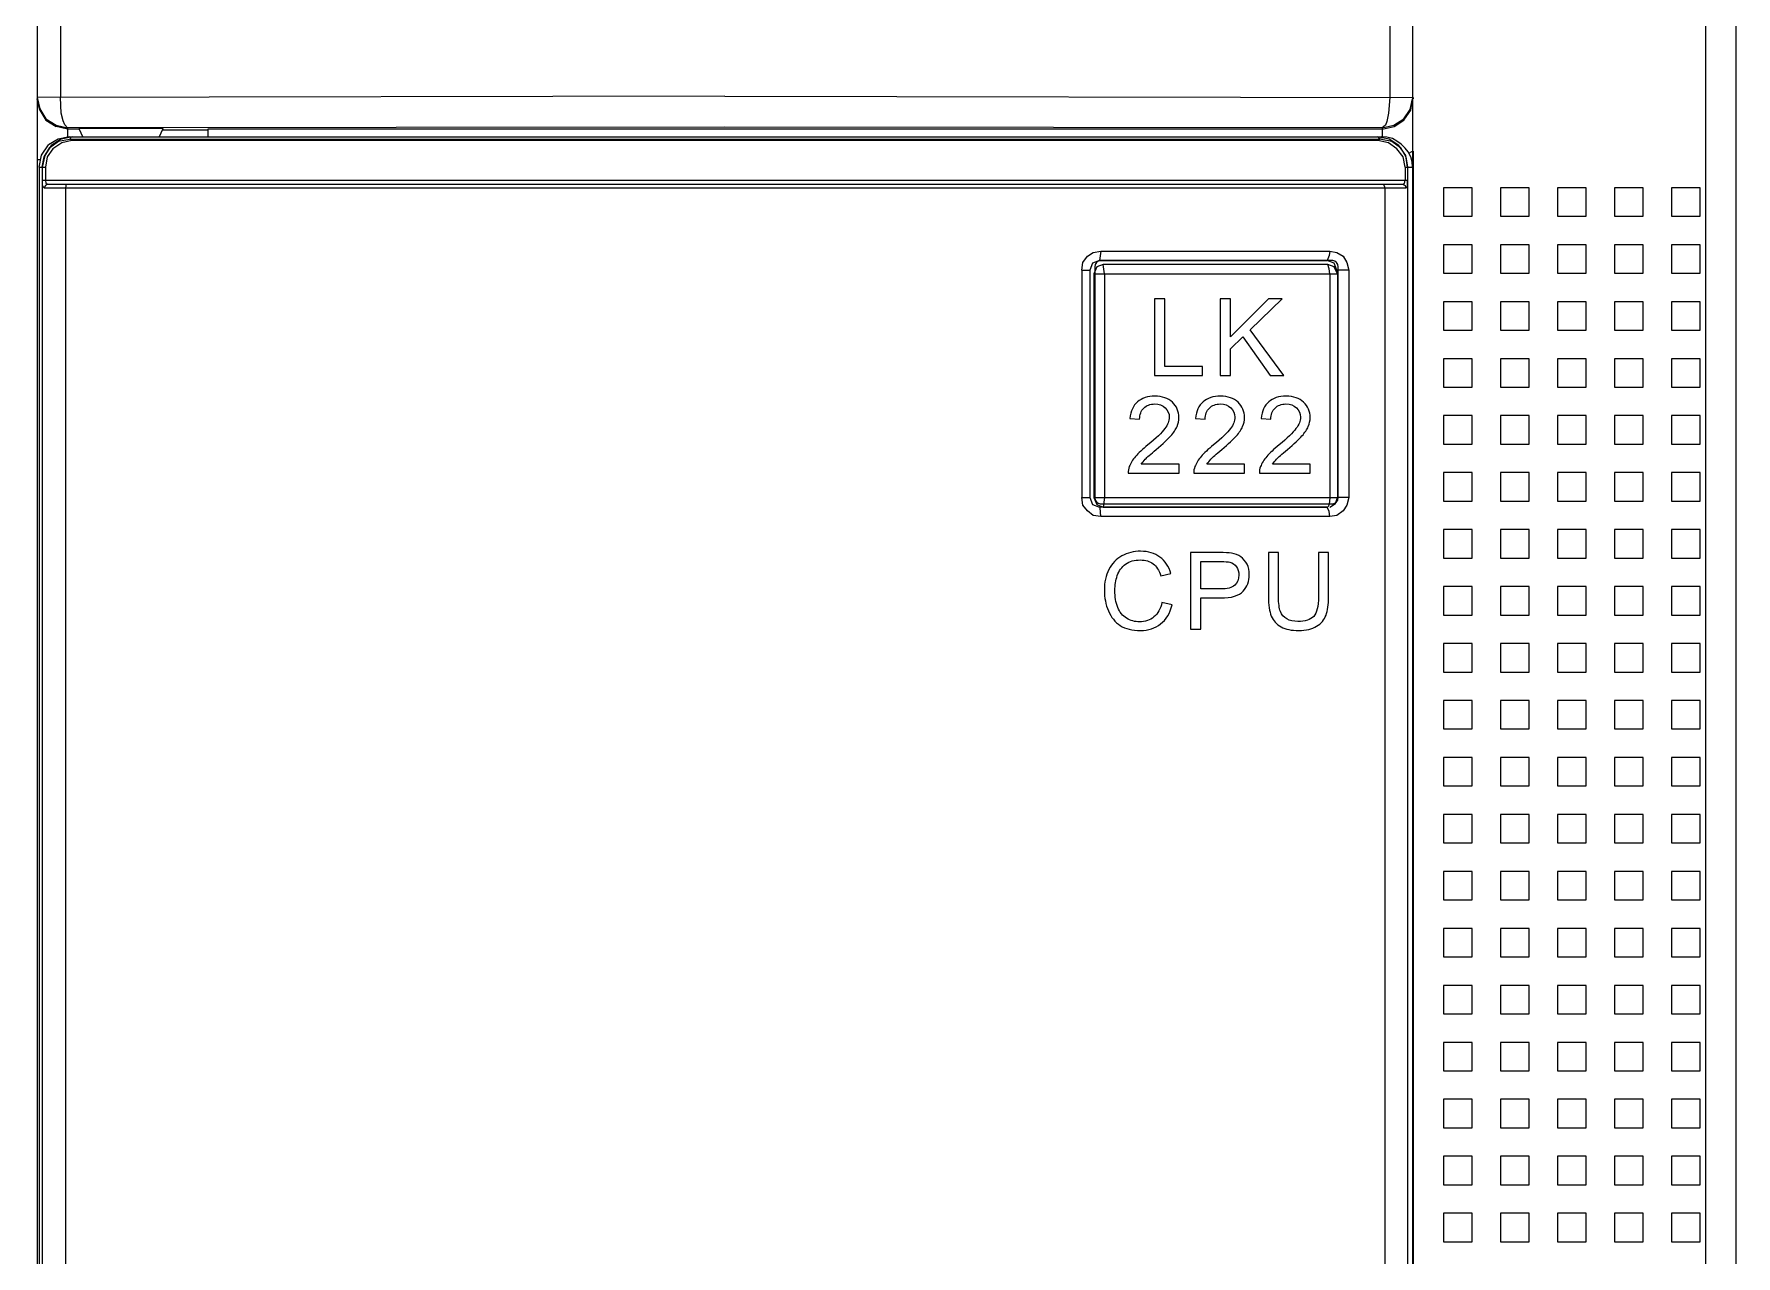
# Model space of a CAD drawing. Header units: millimetres. Extents: x 33157 to 59611, y -29750 to 1750.
# Drawn here: x 54187.42 to 54232.21, y 1569.75 to 1601.92 of the extents above; entities that cross this region are included whole.
import ezdxf

# ---------------------------------------------------------------- set-up
doc = ezdxf.new("R2010")
doc.units = ezdxf.units.MM
doc.layers.get('0').update_dxf_attribs({"lineweight": 18})

msp = doc.modelspace()

# ---------------------------------------------------------------- linework, layer by layer
at = {"lineweight": 9}
for p, q in [((54187.502, 1664.612), (54187.502, 1500.215)), ((54188.118, 1664.612), (54188.118, 1600.248)), ((54223.1, 1664.612), (54223.1, 1600.248)), ((54223.699, 1664.612), (54223.699, 1537.449)), ((54231.408, 1660.401), (54231.408, 1539.196)), ((54232.207, 1659.602), (54232.207, 1539.679)), ((54223.699, 1600.248), (54223.699, 1600.215)), ((54223.716, 1600.248), (54223.716, 1600.215)), ((54188.301, 1599.449), (54188.301, 1599.199)), ((54191.998, 1599.416), (54191.998, 1599.216)), ((54222.9, 1599.449), (54222.9, 1599.216)), ((54188.418, 1599.149), (54188.418, 1599.116)), ((54222.783, 1599.149), (54222.783, 1599.116)), ((54223.716, 1598.833), (54223.716, 1539.679)), ((54187.552, 1598.417), (54187.552, 1543.224)), ((54187.635, 1598.417), (54187.635, 1537.715)), ((54187.718, 1598.417), (54187.718, 1598.068)), ((54223.499, 1598.417), (54223.499, 1598.068)), ((54223.566, 1598.417), (54223.566, 1537.715)), ((54223.699, 1598.417), (54223.699, 1540.228)), ((54188.251, 1597.868), (54188.251, 1537.715)), ((54222.966, 1597.868), (54222.966, 1537.715)), ((54214.991, 1595.704), (54214.991, 1589.712)), ((54215.208, 1595.704), (54215.208, 1589.712)), ((54215.308, 1595.604), (54215.308, 1589.712)), ((54215.591, 1595.604), (54215.591, 1589.712)), ((54221.518, 1595.604), (54221.518, 1589.712)), ((54221.701, 1595.704), (54221.701, 1595.654)), ((54221.718, 1595.604), (54221.718, 1589.712)), ((54222.017, 1595.704), (54222.017, 1589.712))]:
    msp.add_line(p, q, dxfattribs=at)
for points in [[(54224.513, 1597.121), (54225.263, 1597.121), (54225.263, 1597.871), (54224.513, 1597.871)], [(54226.013, 1597.121), (54226.763, 1597.121), (54226.763, 1597.871), (54226.013, 1597.871)], [(54227.513, 1597.121), (54228.263, 1597.121), (54228.263, 1597.871), (54227.513, 1597.871)], [(54229.013, 1597.121), (54229.763, 1597.121), (54229.763, 1597.871), (54229.013, 1597.871)], [(54230.513, 1597.121), (54231.263, 1597.121), (54231.263, 1597.871), (54230.513, 1597.871)], [(54224.513, 1595.621), (54225.263, 1595.621), (54225.263, 1596.371), (54224.513, 1596.371)], [(54226.013, 1595.621), (54226.763, 1595.621), (54226.763, 1596.371), (54226.013, 1596.371)], [(54227.513, 1595.621), (54228.263, 1595.621), (54228.263, 1596.371), (54227.513, 1596.371)], [(54229.013, 1595.621), (54229.763, 1595.621), (54229.763, 1596.371), (54229.013, 1596.371)], [(54230.513, 1595.621), (54231.263, 1595.621), (54231.263, 1596.371), (54230.513, 1596.371)], [(54224.513, 1594.121), (54225.263, 1594.121), (54225.263, 1594.871), (54224.513, 1594.871)], [(54226.013, 1594.121), (54226.763, 1594.121), (54226.763, 1594.871), (54226.013, 1594.871)], [(54227.513, 1594.121), (54228.263, 1594.121), (54228.263, 1594.871), (54227.513, 1594.871)], [(54229.013, 1594.121), (54229.763, 1594.121), (54229.763, 1594.871), (54229.013, 1594.871)], [(54230.513, 1594.121), (54231.263, 1594.121), (54231.263, 1594.871), (54230.513, 1594.871)], [(54224.513, 1592.621), (54225.263, 1592.621), (54225.263, 1593.371), (54224.513, 1593.371)], [(54226.013, 1592.621), (54226.763, 1592.621), (54226.763, 1593.371), (54226.013, 1593.371)], [(54227.513, 1592.621), (54228.263, 1592.621), (54228.263, 1593.371), (54227.513, 1593.371)], [(54229.013, 1592.621), (54229.763, 1592.621), (54229.763, 1593.371), (54229.013, 1593.371)], [(54230.513, 1592.621), (54231.263, 1592.621), (54231.263, 1593.371), (54230.513, 1593.371)], [(54224.513, 1591.121), (54225.263, 1591.121), (54225.263, 1591.871), (54224.513, 1591.871)], [(54226.013, 1591.121), (54226.763, 1591.121), (54226.763, 1591.871), (54226.013, 1591.871)], [(54227.513, 1591.121), (54228.263, 1591.121), (54228.263, 1591.871), (54227.513, 1591.871)], [(54229.013, 1591.121), (54229.763, 1591.121), (54229.763, 1591.871), (54229.013, 1591.871)], [(54230.513, 1591.121), (54231.263, 1591.121), (54231.263, 1591.871), (54230.513, 1591.871)], [(54224.513, 1589.621), (54225.263, 1589.621), (54225.263, 1590.371), (54224.513, 1590.371)], [(54226.013, 1589.621), (54226.763, 1589.621), (54226.763, 1590.371), (54226.013, 1590.371)], [(54227.513, 1589.621), (54228.263, 1589.621), (54228.263, 1590.371), (54227.513, 1590.371)], [(54229.013, 1589.621), (54229.763, 1589.621), (54229.763, 1590.371), (54229.013, 1590.371)], [(54230.513, 1589.621), (54231.263, 1589.621), (54231.263, 1590.371), (54230.513, 1590.371)], [(54224.513, 1588.121), (54225.263, 1588.121), (54225.263, 1588.871), (54224.513, 1588.871)], [(54226.013, 1588.121), (54226.763, 1588.121), (54226.763, 1588.871), (54226.013, 1588.871)], [(54227.513, 1588.121), (54228.263, 1588.121), (54228.263, 1588.871), (54227.513, 1588.871)], [(54229.013, 1588.121), (54229.763, 1588.121), (54229.763, 1588.871), (54229.013, 1588.871)], [(54230.513, 1588.121), (54231.263, 1588.121), (54231.263, 1588.871), (54230.513, 1588.871)], [(54224.513, 1586.621), (54225.263, 1586.621), (54225.263, 1587.371), (54224.513, 1587.371)], [(54226.013, 1586.621), (54226.763, 1586.621), (54226.763, 1587.371), (54226.013, 1587.371)], [(54227.513, 1586.621), (54228.263, 1586.621), (54228.263, 1587.371), (54227.513, 1587.371)], [(54229.013, 1586.621), (54229.763, 1586.621), (54229.763, 1587.371), (54229.013, 1587.371)], [(54230.513, 1586.621), (54231.263, 1586.621), (54231.263, 1587.371), (54230.513, 1587.371)], [(54224.513, 1585.121), (54225.263, 1585.121), (54225.263, 1585.871), (54224.513, 1585.871)], [(54226.013, 1585.121), (54226.763, 1585.121), (54226.763, 1585.871), (54226.013, 1585.871)], [(54227.513, 1585.121), (54228.263, 1585.121), (54228.263, 1585.871), (54227.513, 1585.871)], [(54229.013, 1585.121), (54229.763, 1585.121), (54229.763, 1585.871), (54229.013, 1585.871)], [(54230.513, 1585.121), (54231.263, 1585.121), (54231.263, 1585.871), (54230.513, 1585.871)], [(54224.513, 1583.621), (54225.263, 1583.621), (54225.263, 1584.371), (54224.513, 1584.371)], [(54226.013, 1583.621), (54226.763, 1583.621), (54226.763, 1584.371), (54226.013, 1584.371)], [(54227.513, 1583.621), (54228.263, 1583.621), (54228.263, 1584.371), (54227.513, 1584.371)], [(54229.013, 1583.621), (54229.763, 1583.621), (54229.763, 1584.371), (54229.013, 1584.371)], [(54230.513, 1583.621), (54231.263, 1583.621), (54231.263, 1584.371), (54230.513, 1584.371)], [(54224.513, 1582.121), (54225.263, 1582.121), (54225.263, 1582.871), (54224.513, 1582.871)], [(54226.013, 1582.121), (54226.763, 1582.121), (54226.763, 1582.871), (54226.013, 1582.871)], [(54227.513, 1582.121), (54228.263, 1582.121), (54228.263, 1582.871), (54227.513, 1582.871)], [(54229.013, 1582.121), (54229.763, 1582.121), (54229.763, 1582.871), (54229.013, 1582.871)], [(54230.513, 1582.121), (54231.263, 1582.121), (54231.263, 1582.871), (54230.513, 1582.871)], [(54224.513, 1580.621), (54225.263, 1580.621), (54225.263, 1581.371), (54224.513, 1581.371)], [(54226.013, 1580.621), (54226.763, 1580.621), (54226.763, 1581.371), (54226.013, 1581.371)], [(54227.513, 1580.621), (54228.263, 1580.621), (54228.263, 1581.371), (54227.513, 1581.371)], [(54229.013, 1580.621), (54229.763, 1580.621), (54229.763, 1581.371), (54229.013, 1581.371)], [(54230.513, 1580.621), (54231.263, 1580.621), (54231.263, 1581.371), (54230.513, 1581.371)], [(54224.513, 1579.121), (54225.263, 1579.121), (54225.263, 1579.871), (54224.513, 1579.871)], [(54226.013, 1579.121), (54226.763, 1579.121), (54226.763, 1579.871), (54226.013, 1579.871)], [(54227.513, 1579.121), (54228.263, 1579.121), (54228.263, 1579.871), (54227.513, 1579.871)], [(54229.013, 1579.121), (54229.763, 1579.121), (54229.763, 1579.871), (54229.013, 1579.871)], [(54230.513, 1579.121), (54231.263, 1579.121), (54231.263, 1579.871), (54230.513, 1579.871)], [(54224.513, 1577.621), (54225.263, 1577.621), (54225.263, 1578.371), (54224.513, 1578.371)], [(54226.013, 1577.621), (54226.763, 1577.621), (54226.763, 1578.371), (54226.013, 1578.371)], [(54227.513, 1577.621), (54228.263, 1577.621), (54228.263, 1578.371), (54227.513, 1578.371)], [(54229.013, 1577.621), (54229.763, 1577.621), (54229.763, 1578.371), (54229.013, 1578.371)], [(54230.513, 1577.621), (54231.263, 1577.621), (54231.263, 1578.371), (54230.513, 1578.371)], [(54224.513, 1576.121), (54225.263, 1576.121), (54225.263, 1576.871), (54224.513, 1576.871)], [(54226.013, 1576.121), (54226.763, 1576.121), (54226.763, 1576.871), (54226.013, 1576.871)], [(54227.513, 1576.121), (54228.263, 1576.121), (54228.263, 1576.871), (54227.513, 1576.871)], [(54229.013, 1576.121), (54229.763, 1576.121), (54229.763, 1576.871), (54229.013, 1576.871)], [(54230.513, 1576.121), (54231.263, 1576.121), (54231.263, 1576.871), (54230.513, 1576.871)], [(54224.513, 1574.621), (54225.263, 1574.621), (54225.263, 1575.371), (54224.513, 1575.371)], [(54226.013, 1574.621), (54226.763, 1574.621), (54226.763, 1575.371), (54226.013, 1575.371)], [(54227.513, 1574.621), (54228.263, 1574.621), (54228.263, 1575.371), (54227.513, 1575.371)], [(54229.013, 1574.621), (54229.763, 1574.621), (54229.763, 1575.371), (54229.013, 1575.371)], [(54230.513, 1574.621), (54231.263, 1574.621), (54231.263, 1575.371), (54230.513, 1575.371)], [(54224.513, 1573.121), (54225.263, 1573.121), (54225.263, 1573.871), (54224.513, 1573.871)], [(54226.013, 1573.121), (54226.763, 1573.121), (54226.763, 1573.871), (54226.013, 1573.871)], [(54227.513, 1573.121), (54228.263, 1573.121), (54228.263, 1573.871), (54227.513, 1573.871)], [(54229.013, 1573.121), (54229.763, 1573.121), (54229.763, 1573.871), (54229.013, 1573.871)], [(54230.513, 1573.121), (54231.263, 1573.121), (54231.263, 1573.871), (54230.513, 1573.871)], [(54224.513, 1571.621), (54225.263, 1571.621), (54225.263, 1572.371), (54224.513, 1572.371)], [(54226.013, 1571.621), (54226.763, 1571.621), (54226.763, 1572.371), (54226.013, 1572.371)], [(54227.513, 1571.621), (54228.263, 1571.621), (54228.263, 1572.371), (54227.513, 1572.371)], [(54229.013, 1571.621), (54229.763, 1571.621), (54229.763, 1572.371), (54229.013, 1572.371)], [(54230.513, 1571.621), (54231.263, 1571.621), (54231.263, 1572.371), (54230.513, 1572.371)], [(54224.513, 1570.121), (54225.263, 1570.121), (54225.263, 1570.871), (54224.513, 1570.871)], [(54226.013, 1570.121), (54226.763, 1570.121), (54226.763, 1570.871), (54226.013, 1570.871)], [(54227.513, 1570.121), (54228.263, 1570.121), (54228.263, 1570.871), (54227.513, 1570.871)], [(54229.013, 1570.121), (54229.763, 1570.121), (54229.763, 1570.871), (54229.013, 1570.871)], [(54230.513, 1570.121), (54231.263, 1570.121), (54231.263, 1570.871), (54230.513, 1570.871)]]:
    msp.add_lwpolyline(points, close=True)
for points in [[(54205.601, 1600.281), (54205.601, 1600.281), (54187.502, 1600.248), (54187.502, 1600.248)], [(54205.601, 1600.281), (54205.601, 1600.281), (54223.699, 1600.248), (54223.699, 1600.248)], [(54187.569, 1599.915), (54187.569, 1599.915), (54187.502, 1600.215), (54187.502, 1600.215)], [(54188.301, 1599.416), (54188.301, 1599.416), (54188.001, 1599.482), (54188.001, 1599.482)], [(54205.601, 1599.466), (54205.601, 1599.466), (54188.301, 1599.449), (54188.301, 1599.449)], [(54188.601, 1599.416), (54188.601, 1599.416), (54188.301, 1599.416), (54188.301, 1599.416)], [(54190.815, 1599.433), (54190.815, 1599.433), (54188.601, 1599.433), (54188.601, 1599.433)], [(54188.601, 1599.433), (54188.601, 1599.433), (54188.701, 1599.199), (54188.701, 1599.199)], [(54190.715, 1599.199), (54190.715, 1599.199), (54190.815, 1599.433), (54190.815, 1599.433)], [(54190.815, 1599.399), (54190.815, 1599.399), (54191.998, 1599.399), (54191.998, 1599.399)], [(54222.9, 1599.416), (54222.9, 1599.416), (54191.998, 1599.416), (54191.998, 1599.416)], [(54222.9, 1599.449), (54222.9, 1599.449), (54205.601, 1599.466), (54205.601, 1599.466)], [(54188.351, 1599.216), (54188.351, 1599.216), (54222.883, 1599.216), (54222.883, 1599.216)], [(54188.418, 1599.149), (54188.418, 1599.149), (54222.783, 1599.149), (54222.783, 1599.149)], [(54222.783, 1599.116), (54222.783, 1599.116), (54188.418, 1599.116), (54188.418, 1599.116)], [(54188.368, 1599.149), (54188.368, 1599.149), (54188.351, 1599.149), (54188.351, 1599.149)], [(54188.368, 1599.149), (54188.368, 1599.149), (54188.418, 1599.149), (54188.418, 1599.149)], [(54188.368, 1599.149), (54188.368, 1599.149), (54188.401, 1599.199), (54188.401, 1599.199)], [(54188.401, 1599.199), (54188.401, 1599.199), (54188.434, 1599.216), (54188.434, 1599.216)], [(54222.8, 1599.199), (54222.8, 1599.199), (54222.767, 1599.216), (54222.767, 1599.216)], [(54222.783, 1599.149), (54222.783, 1599.149), (54222.817, 1599.149), (54222.817, 1599.149)], [(54222.833, 1599.149), (54222.833, 1599.149), (54222.8, 1599.199), (54222.8, 1599.199)], [(54222.817, 1599.149), (54222.817, 1599.149), (54222.833, 1599.149), (54222.833, 1599.149)], [(54222.883, 1599.149), (54222.883, 1599.149), (54222.833, 1599.149), (54222.833, 1599.149)], [(54187.502, 1598.617), (54187.502, 1598.617), (54187.585, 1598.617), (54187.585, 1598.617)], [(54223.599, 1598.783), (54223.599, 1598.783), (54223.699, 1598.833), (54223.699, 1598.833)], [(54187.552, 1598.417), (54187.552, 1598.417), (54187.718, 1598.417), (54187.718, 1598.417)], [(54187.718, 1598.068), (54187.718, 1598.068), (54223.566, 1598.068), (54223.566, 1598.068)], [(54187.635, 1598.068), (54187.635, 1598.068), (54187.718, 1598.068), (54187.718, 1598.068)], [(54223.499, 1598.417), (54223.499, 1598.417), (54223.699, 1598.417), (54223.699, 1598.417)], [(54187.685, 1597.868), (54187.685, 1597.868), (54223.516, 1597.868), (54223.516, 1597.868)], [(54187.785, 1597.968), (54187.785, 1597.968), (54223.433, 1597.968), (54223.433, 1597.968)], [(54188.268, 1597.968), (54188.268, 1597.968), (54188.251, 1597.868), (54188.251, 1597.868)], [(54222.933, 1597.968), (54222.933, 1597.968), (54222.966, 1597.868), (54222.966, 1597.868)], [(54215.491, 1596.203), (54215.491, 1596.203), (54215.457, 1595.954), (54215.457, 1595.954)], [(54215.491, 1596.203), (54215.491, 1596.203), (54221.518, 1596.203), (54221.518, 1596.203)], [(54215.495, 1596.203), (54215.495, 1596.203), (54221.513, 1596.203), (54221.513, 1596.203)], [(54215.457, 1595.954), (54215.457, 1595.954), (54221.451, 1595.954), (54221.451, 1595.954)], [(54221.468, 1595.854), (54221.468, 1595.854), (54215.557, 1595.854), (54215.557, 1595.854)], [(54215.591, 1595.604), (54215.591, 1595.604), (54215.557, 1595.854), (54215.557, 1595.854)], [(54214.991, 1595.704), (54214.991, 1595.704), (54215.208, 1595.704), (54215.208, 1595.704)], [(54215.308, 1595.604), (54215.308, 1595.604), (54221.718, 1595.604), (54221.718, 1595.604)], [(54222.017, 1595.704), (54222.017, 1595.704), (54221.701, 1595.704), (54221.701, 1595.704)], [(54214.991, 1589.712), (54214.991, 1589.712), (54215.208, 1589.712), (54215.208, 1589.712)], [(54215.308, 1589.712), (54215.308, 1589.712), (54221.718, 1589.712), (54221.718, 1589.712)], [(54215.591, 1589.712), (54215.591, 1589.712), (54215.557, 1589.463), (54215.557, 1589.463)], [(54221.501, 1589.529), (54221.501, 1589.529), (54221.468, 1589.463), (54221.468, 1589.463)], [(54221.518, 1589.712), (54221.518, 1589.712), (54221.501, 1589.529), (54221.501, 1589.529)], [(54222.017, 1589.712), (54222.017, 1589.712), (54221.718, 1589.712), (54221.718, 1589.712)], [(54221.451, 1589.463), (54221.451, 1589.463), (54215.457, 1589.463), (54215.457, 1589.463)], [(54215.474, 1589.446), (54215.474, 1589.446), (54215.457, 1589.463), (54215.457, 1589.463)], [(54221.518, 1589.213), (54221.518, 1589.213), (54215.491, 1589.213), (54215.491, 1589.213)], [(54215.491, 1589.213), (54215.491, 1589.213), (54215.474, 1589.446), (54215.474, 1589.446)], [(54215.557, 1589.463), (54215.557, 1589.463), (54221.468, 1589.463), (54221.468, 1589.463)]]:
    msp.add_open_spline(points, degree=3, dxfattribs=at)
for points, knots in [([(54187.502, 1600.248), (54187.502, 1600.248), (54187.569, 1599.948), (54187.569, 1599.948), (54187.569, 1599.948), (54187.735, 1599.682), (54187.735, 1599.682), (54187.735, 1599.682), (54188.001, 1599.516), (54188.001, 1599.516), (54188.001, 1599.516), (54188.301, 1599.449), (54188.301, 1599.449)], [0, 0, 0, 0, 147811.667467, 147811.667467, 147811.667467, 295623.334935, 295623.334935, 295623.334935, 443435.002402, 443435.002402, 443435.002402, 591246.669869, 591246.669869, 591246.669869, 591246.669869]), ([(54188.301, 1599.449), (54188.301, 1599.449), (54188.235, 1599.532), (54188.235, 1599.532), (54188.235, 1599.532), (54188.185, 1599.632), (54188.185, 1599.632), (54188.185, 1599.632), (54188.135, 1599.832), (54188.135, 1599.832), (54188.135, 1599.832), (54188.118, 1600.248), (54188.118, 1600.248)], [0, 0, 0, 0, 147813.634557, 147813.634557, 147813.634557, 295627.269114, 295627.269114, 295627.269114, 443440.903671, 443440.903671, 443440.903671, 591254.538228, 591254.538228, 591254.538228, 591254.538228]), ([(54223.1, 1600.248), (54223.1, 1600.248), (54223.066, 1599.832), (54223.066, 1599.832), (54223.066, 1599.832), (54223.016, 1599.616), (54223.016, 1599.616), (54223.016, 1599.616), (54222.983, 1599.516), (54222.983, 1599.516), (54222.983, 1599.516), (54222.9, 1599.449), (54222.9, 1599.449)], [0, 0, 0, 0, 147909.373846, 147909.373846, 147909.373846, 295818.747691, 295818.747691, 295818.747691, 443728.121537, 443728.121537, 443728.121537, 591637.495382, 591637.495382, 591637.495382, 591637.495382]), ([(54187.569, 1599.915), (54187.569, 1599.915), (54187.735, 1599.649), (54187.735, 1599.649), (54187.735, 1599.649), (54188.001, 1599.482), (54188.001, 1599.482)], [0, 0, 0, 0, 166693.981551, 166693.981551, 166693.981551, 333387.963102, 333387.963102, 333387.963102, 333387.963102]), ([(54222.9, 1599.416), (54222.9, 1599.416), (54223.216, 1599.482), (54223.216, 1599.482), (54223.216, 1599.482), (54223.466, 1599.649), (54223.466, 1599.649), (54223.466, 1599.649), (54223.649, 1599.915), (54223.649, 1599.915), (54223.649, 1599.915), (54223.699, 1600.215), (54223.699, 1600.215)], [0, 0, 0, 0, 147910.549812, 147910.549812, 147910.549812, 295821.099624, 295821.099624, 295821.099624, 443731.649436, 443731.649436, 443731.649436, 591642.199247, 591642.199247, 591642.199247, 591642.199247]), ([(54222.9, 1599.449), (54222.9, 1599.449), (54223.2, 1599.516), (54223.2, 1599.516), (54223.2, 1599.516), (54223.466, 1599.682), (54223.466, 1599.682), (54223.466, 1599.682), (54223.633, 1599.932), (54223.633, 1599.932), (54223.633, 1599.932), (54223.699, 1600.215), (54223.699, 1600.215)], [0, 0, 0, 0, 147910.500408, 147910.500408, 147910.500408, 295821.000815, 295821.000815, 295821.000815, 443731.501223, 443731.501223, 443731.501223, 591642.00163, 591642.00163, 591642.00163, 591642.00163]), ([(54187.552, 1598.417), (54187.552, 1598.417), (54187.619, 1598.733), (54187.619, 1598.733), (54187.619, 1598.733), (54187.802, 1599), (54187.802, 1599)], [0, 0, 0, 0, 166695.213759, 166695.213759, 166695.213759, 333390.427518, 333390.427518, 333390.427518, 333390.427518]), ([(54188.434, 1599.216), (54188.434, 1599.216), (54188.135, 1599.149), (54188.135, 1599.149), (54188.135, 1599.149), (54187.868, 1598.983), (54187.868, 1598.983), (54187.868, 1598.983), (54187.702, 1598.717), (54187.702, 1598.717), (54187.702, 1598.717), (54187.635, 1598.417), (54187.635, 1598.417)], [0, 0, 0, 0, 147813.368967, 147813.368967, 147813.368967, 295626.737934, 295626.737934, 295626.737934, 443440.106901, 443440.106901, 443440.106901, 591253.475868, 591253.475868, 591253.475868, 591253.475868]), ([(54187.635, 1598.417), (54187.635, 1598.417), (54187.685, 1598.683), (54187.685, 1598.683), (54187.685, 1598.683), (54187.835, 1598.933), (54187.835, 1598.933), (54187.835, 1598.933), (54188.068, 1599.1), (54188.068, 1599.1), (54188.068, 1599.1), (54188.351, 1599.149), (54188.351, 1599.149)], [0, 0, 0, 0, 147813.395355, 147813.395355, 147813.395355, 295626.79071, 295626.79071, 295626.79071, 443440.186064, 443440.186064, 443440.186064, 591253.581419, 591253.581419, 591253.581419, 591253.581419]), ([(54188.418, 1599.116), (54188.418, 1599.116), (54188.151, 1599.05), (54188.151, 1599.05), (54188.151, 1599.05), (54187.918, 1598.9), (54187.918, 1598.9), (54187.918, 1598.9), (54187.768, 1598.683), (54187.768, 1598.683), (54187.768, 1598.683), (54187.718, 1598.417), (54187.718, 1598.417)], [0, 0, 0, 0, 147813.656589, 147813.656589, 147813.656589, 295627.313177, 295627.313177, 295627.313177, 443440.969766, 443440.969766, 443440.969766, 591254.626354, 591254.626354, 591254.626354, 591254.626354]), ([(54188.351, 1599.216), (54188.351, 1599.216), (54188.051, 1599.149), (54188.051, 1599.149), (54188.051, 1599.149), (54187.802, 1599), (54187.802, 1599)], [0, 0, 0, 0, 166695.757132, 166695.757132, 166695.757132, 333391.514264, 333391.514264, 333391.514264, 333391.514264]), ([(54223.566, 1598.417), (54223.566, 1598.417), (54223.516, 1598.717), (54223.516, 1598.717), (54223.516, 1598.717), (54223.333, 1598.983), (54223.333, 1598.983), (54223.333, 1598.983), (54223.083, 1599.149), (54223.083, 1599.149), (54223.083, 1599.149), (54222.767, 1599.216), (54222.767, 1599.216)], [0, 0, 0, 0, 147911.483535, 147911.483535, 147911.483535, 295822.967069, 295822.967069, 295822.967069, 443734.450604, 443734.450604, 443734.450604, 591645.934138, 591645.934138, 591645.934138, 591645.934138]), ([(54223.499, 1598.417), (54223.499, 1598.417), (54223.449, 1598.683), (54223.449, 1598.683), (54223.449, 1598.683), (54223.283, 1598.9), (54223.283, 1598.9), (54223.283, 1598.9), (54223.066, 1599.05), (54223.066, 1599.05), (54223.066, 1599.05), (54222.783, 1599.116), (54222.783, 1599.116)], [0, 0, 0, 0, 147911.511955, 147911.511955, 147911.511955, 295823.023911, 295823.023911, 295823.023911, 443734.535866, 443734.535866, 443734.535866, 591646.047822, 591646.047822, 591646.047822, 591646.047822]), ([(54222.883, 1599.149), (54222.883, 1599.149), (54223.15, 1599.1), (54223.15, 1599.1), (54223.15, 1599.1), (54223.383, 1598.933), (54223.383, 1598.933), (54223.383, 1598.933), (54223.516, 1598.683), (54223.516, 1598.683), (54223.516, 1598.683), (54223.566, 1598.417), (54223.566, 1598.417)], [0, 0, 0, 0, 147911.236031, 147911.236031, 147911.236031, 295822.472061, 295822.472061, 295822.472061, 443733.708092, 443733.708092, 443733.708092, 591644.944123, 591644.944123, 591644.944123, 591644.944123]), ([(54223.699, 1598.417), (54223.699, 1598.417), (54223.682, 1598.55), (54223.682, 1598.55), (54223.682, 1598.55), (54223.649, 1598.683), (54223.649, 1598.683), (54223.649, 1598.683), (54223.582, 1598.817), (54223.582, 1598.817), (54223.582, 1598.817), (54223.499, 1598.916), (54223.499, 1598.916), (54223.499, 1598.916), (54223.399, 1599.016), (54223.399, 1599.016), (54223.399, 1599.016), (54223.283, 1599.1), (54223.283, 1599.1), (54223.283, 1599.1), (54223.166, 1599.166), (54223.166, 1599.166), (54223.166, 1599.166), (54223.016, 1599.199), (54223.016, 1599.199), (54223.016, 1599.199), (54222.883, 1599.216), (54222.883, 1599.216)], [0, 0, 0, 0, 137502.77102, 137502.77102, 137502.77102, 275005.54204, 275005.54204, 275005.54204, 412508.31306, 412508.31306, 412508.31306, 550011.08408, 550011.08408, 550011.08408, 687513.8551, 687513.8551, 687513.8551, 825016.62612, 825016.62612, 825016.62612, 962519.39714, 962519.39714, 962519.39714, 1100022.16816, 1100022.16816, 1100022.16816, 1237524.939179, 1237524.939179, 1237524.939179, 1237524.939179]), ([(54187.635, 1598.068), (54187.635, 1598.068), (54187.635, 1597.951), (54187.635, 1597.951), (54187.635, 1597.951), (54187.652, 1597.901), (54187.652, 1597.901), (54187.652, 1597.901), (54187.685, 1597.868), (54187.685, 1597.868)], [0, 0, 0, 0, 154371.760476, 154371.760476, 154371.760476, 308743.520952, 308743.520952, 308743.520952, 463115.281428, 463115.281428, 463115.281428, 463115.281428]), ([(54187.718, 1598.068), (54187.718, 1598.068), (54187.735, 1597.984), (54187.735, 1597.984), (54187.735, 1597.984), (54187.785, 1597.968), (54187.785, 1597.968)], [0, 0, 0, 0, 166696.761448, 166696.761448, 166696.761448, 333393.522897, 333393.522897, 333393.522897, 333393.522897]), ([(54223.433, 1597.968), (54223.433, 1597.968), (54223.483, 1597.984), (54223.483, 1597.984), (54223.483, 1597.984), (54223.499, 1598.068), (54223.499, 1598.068)], [0, 0, 0, 0, 166808.319319, 166808.319319, 166808.319319, 333616.638638, 333616.638638, 333616.638638, 333616.638638]), ([(54223.516, 1597.868), (54223.516, 1597.868), (54223.566, 1597.901), (54223.566, 1597.901), (54223.566, 1597.901), (54223.566, 1597.951), (54223.566, 1597.951), (54223.566, 1597.951), (54223.566, 1598.068), (54223.566, 1598.068)], [0, 0, 0, 0, 154475.498351, 154475.498351, 154475.498351, 308950.996702, 308950.996702, 308950.996702, 463426.495053, 463426.495053, 463426.495053, 463426.495053]), ([(54187.785, 1597.968), (54187.785, 1597.968), (54187.718, 1597.934), (54187.718, 1597.934), (54187.718, 1597.934), (54187.685, 1597.868), (54187.685, 1597.868)], [0, 0, 0, 0, 166696.819104, 166696.819104, 166696.819104, 333393.638208, 333393.638208, 333393.638208, 333393.638208]), ([(54223.433, 1597.968), (54223.433, 1597.968), (54223.499, 1597.934), (54223.499, 1597.934), (54223.499, 1597.934), (54223.516, 1597.868), (54223.516, 1597.868)], [0, 0, 0, 0, 166808.411829, 166808.411829, 166808.411829, 333616.823659, 333616.823659, 333616.823659, 333616.823659]), ([(54214.991, 1595.704), (54214.991, 1595.704), (54215.024, 1595.904), (54215.024, 1595.904), (54215.024, 1595.904), (54215.141, 1596.07), (54215.141, 1596.07), (54215.141, 1596.07), (54215.291, 1596.17), (54215.291, 1596.17), (54215.291, 1596.17), (54215.491, 1596.203), (54215.491, 1596.203)], [0, 0, 0, 0, 147892.826039, 147892.826039, 147892.826039, 295785.652077, 295785.652077, 295785.652077, 443678.478116, 443678.478116, 443678.478116, 591571.304154, 591571.304154, 591571.304154, 591571.304154]), ([(54221.518, 1596.203), (54221.518, 1596.203), (54221.501, 1596.087), (54221.501, 1596.087), (54221.501, 1596.087), (54221.451, 1595.954), (54221.451, 1595.954)], [0, 0, 0, 0, 166804.852797, 166804.852797, 166804.852797, 333609.705593, 333609.705593, 333609.705593, 333609.705593]), ([(54221.518, 1596.203), (54221.518, 1596.203), (54221.701, 1596.17), (54221.701, 1596.17), (54221.701, 1596.17), (54221.868, 1596.07), (54221.868, 1596.07), (54221.868, 1596.07), (54221.967, 1595.904), (54221.967, 1595.904), (54221.967, 1595.904), (54222.017, 1595.704), (54222.017, 1595.704)], [0, 0, 0, 0, 147911.128964, 147911.128964, 147911.128964, 295822.257927, 295822.257927, 295822.257927, 443733.386891, 443733.386891, 443733.386891, 591644.515854, 591644.515854, 591644.515854, 591644.515854]), ([(54215.457, 1595.954), (54215.457, 1595.954), (54215.274, 1595.887), (54215.274, 1595.887), (54215.274, 1595.887), (54215.208, 1595.704), (54215.208, 1595.704)], [0, 0, 0, 0, 166785.770698, 166785.770698, 166785.770698, 333571.541395, 333571.541395, 333571.541395, 333571.541395]), ([(54215.557, 1595.854), (54215.557, 1595.854), (54215.391, 1595.787), (54215.391, 1595.787), (54215.391, 1595.787), (54215.308, 1595.604), (54215.308, 1595.604)], [0, 0, 0, 0, 166786.273643, 166786.273643, 166786.273643, 333572.547286, 333572.547286, 333572.547286, 333572.547286]), ([(54215.474, 1595.952), (54215.474, 1595.952), (54221.6, 1595.952), (54221.6, 1595.952), (54221.676, 1595.952), (54221.737, 1595.88), (54221.737, 1595.792), (54221.737, 1595.792), (54221.737, 1589.712), (54221.737, 1589.712), (54221.737, 1589.624), (54221.676, 1589.552), (54221.6, 1589.552), (54221.6, 1589.552), (54215.474, 1589.552), (54215.474, 1589.552), (54215.399, 1589.552), (54215.337, 1589.624), (54215.337, 1589.712), (54215.337, 1589.712), (54215.337, 1595.792), (54215.337, 1595.792), (54215.337, 1595.88), (54215.399, 1595.952), (54215.474, 1595.952)], [0, 0, 0, 0, 138448.291135, 138448.291135, 138448.291135, 276896.582269, 276896.582269, 276896.582269, 415344.873404, 415344.873404, 415344.873404, 553793.164538, 553793.164538, 553793.164538, 692241.455673, 692241.455673, 692241.455673, 830689.746807, 830689.746807, 830689.746807, 969138.037942, 969138.037942, 969138.037942, 1107586.329076, 1107586.329076, 1107586.329076, 1107586.329076]), ([(54221.701, 1595.704), (54221.701, 1595.704), (54221.634, 1595.887), (54221.634, 1595.887), (54221.634, 1595.887), (54221.451, 1595.954), (54221.451, 1595.954)], [0, 0, 0, 0, 166805.533052, 166805.533052, 166805.533052, 333611.066103, 333611.066103, 333611.066103, 333611.066103]), ([(54221.718, 1595.604), (54221.718, 1595.604), (54221.634, 1595.787), (54221.634, 1595.787), (54221.634, 1595.787), (54221.468, 1595.854), (54221.468, 1595.854)], [0, 0, 0, 0, 166805.70315, 166805.70315, 166805.70315, 333611.4063, 333611.4063, 333611.4063, 333611.4063]), ([(54221.518, 1595.604), (54221.518, 1595.604), (54221.501, 1595.737), (54221.501, 1595.737), (54221.501, 1595.737), (54221.468, 1595.854), (54221.468, 1595.854)], [0, 0, 0, 0, 166805.464332, 166805.464332, 166805.464332, 333610.928663, 333610.928663, 333610.928663, 333610.928663]), ([(54215.491, 1589.213), (54215.491, 1589.213), (54215.291, 1589.246), (54215.291, 1589.246), (54215.291, 1589.246), (54215.141, 1589.363), (54215.141, 1589.363), (54215.141, 1589.363), (54215.024, 1589.512), (54215.024, 1589.512), (54215.024, 1589.512), (54214.991, 1589.712), (54214.991, 1589.712)], [0, 0, 0, 0, 147901.785312, 147901.785312, 147901.785312, 295803.570625, 295803.570625, 295803.570625, 443705.355937, 443705.355937, 443705.355937, 591607.14125, 591607.14125, 591607.14125, 591607.14125]), ([(54215.208, 1589.712), (54215.208, 1589.712), (54215.274, 1589.529), (54215.274, 1589.529), (54215.274, 1589.529), (54215.457, 1589.463), (54215.457, 1589.463)], [0, 0, 0, 0, 166795.204174, 166795.204174, 166795.204174, 333590.408347, 333590.408347, 333590.408347, 333590.408347]), ([(54215.308, 1589.712), (54215.308, 1589.712), (54215.391, 1589.529), (54215.391, 1589.529), (54215.391, 1589.529), (54215.557, 1589.463), (54215.557, 1589.463)], [0, 0, 0, 0, 166795.539229, 166795.539229, 166795.539229, 333591.078458, 333591.078458, 333591.078458, 333591.078458]), ([(54221.518, 1589.463), (54221.518, 1589.463), (54221.668, 1589.562), (54221.668, 1589.562), (54221.668, 1589.562), (54221.718, 1589.712), (54221.718, 1589.712)], [0, 0, 0, 0, 166815.076078, 166815.076078, 166815.076078, 333630.152156, 333630.152156, 333630.152156, 333630.152156]), ([(54222.017, 1589.712), (54222.017, 1589.712), (54221.967, 1589.512), (54221.967, 1589.512), (54221.967, 1589.512), (54221.868, 1589.363), (54221.868, 1589.363), (54221.868, 1589.363), (54221.701, 1589.246), (54221.701, 1589.246), (54221.701, 1589.246), (54221.518, 1589.213), (54221.518, 1589.213)], [0, 0, 0, 0, 147920.066611, 147920.066611, 147920.066611, 295840.133221, 295840.133221, 295840.133221, 443760.199832, 443760.199832, 443760.199832, 591680.266442, 591680.266442, 591680.266442, 591680.266442]), ([(54221.518, 1589.213), (54221.518, 1589.213), (54221.501, 1589.346), (54221.501, 1589.346), (54221.501, 1589.346), (54221.451, 1589.463), (54221.451, 1589.463)], [0, 0, 0, 0, 166814.996021, 166814.996021, 166814.996021, 333629.992042, 333629.992042, 333629.992042, 333629.992042])]:
    msp.add_open_spline(points, degree=3, knots=knots, dxfattribs=at)
for points, knots in [([(54216.909, 1592.929), (54216.909, 1592.929), (54216.909, 1594.95), (54216.909, 1594.95), (54216.909, 1594.95), (54217.177, 1594.95), (54217.177, 1594.95), (54217.177, 1594.95), (54217.177, 1593.166), (54217.177, 1593.166), (54217.177, 1593.166), (54218.17, 1593.166), (54218.17, 1593.166), (54218.17, 1593.166), (54218.17, 1592.929), (54218.17, 1592.929), (54218.17, 1592.929), (54216.909, 1592.929), (54216.909, 1592.929)], [0, 0, 0, 0, 141600.521624, 141600.521624, 141600.521624, 283201.043249, 283201.043249, 283201.043249, 424801.564873, 424801.564873, 424801.564873, 566402.086497, 566402.086497, 566402.086497, 708002.608121, 708002.608121, 708002.608121, 849603.129746, 849603.129746, 849603.129746, 849603.129746]), ([(54218.635, 1592.929), (54218.635, 1592.929), (54218.635, 1594.95), (54218.635, 1594.95), (54218.635, 1594.95), (54218.903, 1594.95), (54218.903, 1594.95), (54218.903, 1594.95), (54218.903, 1593.948), (54218.903, 1593.948), (54218.903, 1593.948), (54219.907, 1594.95), (54219.907, 1594.95), (54219.907, 1594.95), (54220.269, 1594.95), (54220.269, 1594.95), (54220.269, 1594.95), (54219.422, 1594.13), (54219.422, 1594.13), (54219.422, 1594.13), (54220.306, 1592.929), (54220.306, 1592.929), (54220.306, 1592.929), (54219.953, 1592.929), (54219.953, 1592.929), (54219.953, 1592.929), (54219.234, 1593.949), (54219.234, 1593.949), (54219.234, 1593.949), (54218.903, 1593.629), (54218.903, 1593.629), (54218.903, 1593.629), (54218.903, 1592.929), (54218.903, 1592.929), (54218.903, 1592.929), (54218.635, 1592.929), (54218.635, 1592.929)], [0, 0, 0, 0, 135305.379662, 135305.379662, 135305.379662, 270610.759324, 270610.759324, 270610.759324, 405916.138986, 405916.138986, 405916.138986, 541221.518648, 541221.518648, 541221.518648, 676526.89831, 676526.89831, 676526.89831, 811832.277972, 811832.277972, 811832.277972, 947137.657633, 947137.657633, 947137.657633, 1082443.037295, 1082443.037295, 1082443.037295, 1217748.416957, 1217748.416957, 1217748.416957, 1353053.796619, 1353053.796619, 1353053.796619, 1488359.176281, 1488359.176281, 1488359.176281, 1623664.555943, 1623664.555943, 1623664.555943, 1623664.555943]), ([(54217.551, 1590.592), (54217.551, 1590.592), (54217.551, 1590.355), (54217.551, 1590.355), (54217.551, 1590.355), (54216.213, 1590.355), (54216.213, 1590.355), (54216.211, 1590.415), (54216.221, 1590.472), (54216.242, 1590.528), (54216.276, 1590.619), (54216.331, 1590.708), (54216.407, 1590.796), (54216.483, 1590.884), (54216.591, 1590.986), (54216.732, 1591.101), (54216.95, 1591.281), (54217.099, 1591.424), (54217.177, 1591.529), (54217.255, 1591.635), (54217.294, 1591.734), (54217.294, 1591.828), (54217.294, 1591.927), (54217.259, 1592.009), (54217.188, 1592.077), (54217.117, 1592.144), (54217.025, 1592.178), (54216.912, 1592.178), (54216.792, 1592.178), (54216.696, 1592.143), (54216.624, 1592.071), (54216.552, 1592), (54216.516, 1591.901), (54216.515, 1591.775), (54216.515, 1591.775), (54216.261, 1591.8), (54216.261, 1591.8), (54216.278, 1591.99), (54216.344, 1592.135), (54216.458, 1592.235), (54216.572, 1592.334), (54216.725, 1592.384), (54216.918, 1592.384), (54217.111, 1592.384), (54217.265, 1592.331), (54217.378, 1592.223), (54217.491, 1592.115), (54217.548, 1591.982), (54217.548, 1591.823), (54217.548, 1591.742), (54217.531, 1591.662), (54217.498, 1591.584), (54217.465, 1591.506), (54217.41, 1591.423), (54217.333, 1591.337), (54217.256, 1591.251), (54217.129, 1591.132), (54216.951, 1590.981), (54216.802, 1590.856), (54216.706, 1590.771), (54216.664, 1590.727), (54216.621, 1590.682), (54216.586, 1590.637), (54216.559, 1590.592), (54216.559, 1590.592), (54217.551, 1590.592), (54217.551, 1590.592)], [0, 0, 0, 0, 132440.994866, 132440.994866, 132440.994866, 264881.989733, 264881.989733, 264881.989733, 397322.984599, 397322.984599, 397322.984599, 529763.979465, 529763.979465, 529763.979465, 662204.974332, 662204.974332, 662204.974332, 794645.969198, 794645.969198, 794645.969198, 927086.964064, 927086.964064, 927086.964064, 1059527.95893, 1059527.95893, 1059527.95893, 1191968.953797, 1191968.953797, 1191968.953797, 1324409.948663, 1324409.948663, 1324409.948663, 1456850.943529, 1456850.943529, 1456850.943529, 1589291.938396, 1589291.938396, 1589291.938396, 1721732.933262, 1721732.933262, 1721732.933262, 1854173.928128, 1854173.928128, 1854173.928128, 1986614.922995, 1986614.922995, 1986614.922995, 2119055.917861, 2119055.917861, 2119055.917861, 2251496.912727, 2251496.912727, 2251496.912727, 2383937.907594, 2383937.907594, 2383937.907594, 2516378.90246, 2516378.90246, 2516378.90246, 2648819.897326, 2648819.897326, 2648819.897326, 2781260.892193, 2781260.892193, 2781260.892193, 2913701.887059, 2913701.887059, 2913701.887059, 2913701.887059]), ([(54219.277, 1590.592), (54219.277, 1590.592), (54219.277, 1590.355), (54219.277, 1590.355), (54219.277, 1590.355), (54217.939, 1590.355), (54217.939, 1590.355), (54217.937, 1590.415), (54217.947, 1590.472), (54217.968, 1590.528), (54218.003, 1590.619), (54218.058, 1590.708), (54218.134, 1590.796), (54218.209, 1590.884), (54218.317, 1590.986), (54218.458, 1591.101), (54218.677, 1591.281), (54218.825, 1591.424), (54218.903, 1591.529), (54218.981, 1591.635), (54219.02, 1591.734), (54219.02, 1591.828), (54219.02, 1591.927), (54218.985, 1592.009), (54218.914, 1592.077), (54218.844, 1592.144), (54218.752, 1592.178), (54218.638, 1592.178), (54218.518, 1592.178), (54218.422, 1592.143), (54218.35, 1592.071), (54218.278, 1592), (54218.242, 1591.901), (54218.241, 1591.775), (54218.241, 1591.775), (54217.987, 1591.8), (54217.987, 1591.8), (54218.005, 1591.99), (54218.071, 1592.135), (54218.184, 1592.235), (54218.299, 1592.334), (54218.452, 1592.384), (54218.644, 1592.384), (54218.838, 1592.384), (54218.992, 1592.331), (54219.104, 1592.223), (54219.218, 1592.115), (54219.274, 1591.982), (54219.274, 1591.823), (54219.274, 1591.742), (54219.258, 1591.662), (54219.224, 1591.584), (54219.191, 1591.506), (54219.136, 1591.423), (54219.06, 1591.337), (54218.983, 1591.251), (54218.855, 1591.132), (54218.677, 1590.981), (54218.528, 1590.856), (54218.432, 1590.771), (54218.39, 1590.727), (54218.348, 1590.682), (54218.313, 1590.637), (54218.285, 1590.592), (54218.285, 1590.592), (54219.277, 1590.592), (54219.277, 1590.592)], [0, 0, 0, 0, 132445.272398, 132445.272398, 132445.272398, 264890.544797, 264890.544797, 264890.544797, 397335.817195, 397335.817195, 397335.817195, 529781.089594, 529781.089594, 529781.089594, 662226.361992, 662226.361992, 662226.361992, 794671.63439, 794671.63439, 794671.63439, 927116.906789, 927116.906789, 927116.906789, 1059562.179187, 1059562.179187, 1059562.179187, 1192007.451586, 1192007.451586, 1192007.451586, 1324452.723984, 1324452.723984, 1324452.723984, 1456897.996382, 1456897.996382, 1456897.996382, 1589343.268781, 1589343.268781, 1589343.268781, 1721788.541179, 1721788.541179, 1721788.541179, 1854233.813578, 1854233.813578, 1854233.813578, 1986679.085976, 1986679.085976, 1986679.085976, 2119124.358375, 2119124.358375, 2119124.358375, 2251569.630773, 2251569.630773, 2251569.630773, 2384014.903171, 2384014.903171, 2384014.903171, 2516460.17557, 2516460.17557, 2516460.17557, 2648905.447968, 2648905.447968, 2648905.447968, 2781350.720367, 2781350.720367, 2781350.720367, 2913795.992765, 2913795.992765, 2913795.992765, 2913795.992765]), ([(54221.003, 1590.592), (54221.003, 1590.592), (54221.003, 1590.355), (54221.003, 1590.355), (54221.003, 1590.355), (54219.666, 1590.355), (54219.666, 1590.355), (54219.664, 1590.415), (54219.674, 1590.472), (54219.695, 1590.528), (54219.729, 1590.619), (54219.784, 1590.708), (54219.86, 1590.796), (54219.936, 1590.884), (54220.044, 1590.986), (54220.185, 1591.101), (54220.403, 1591.281), (54220.552, 1591.424), (54220.629, 1591.529), (54220.708, 1591.635), (54220.747, 1591.734), (54220.747, 1591.828), (54220.747, 1591.927), (54220.711, 1592.009), (54220.641, 1592.077), (54220.57, 1592.144), (54220.478, 1592.178), (54220.365, 1592.178), (54220.245, 1592.178), (54220.149, 1592.143), (54220.077, 1592.071), (54220.005, 1592), (54219.969, 1591.901), (54219.968, 1591.775), (54219.968, 1591.775), (54219.714, 1591.8), (54219.714, 1591.8), (54219.731, 1591.99), (54219.797, 1592.135), (54219.911, 1592.235), (54220.025, 1592.334), (54220.178, 1592.384), (54220.37, 1592.384), (54220.564, 1592.384), (54220.718, 1592.331), (54220.831, 1592.223), (54220.944, 1592.115), (54221.001, 1591.982), (54221.001, 1591.823), (54221.001, 1591.742), (54220.984, 1591.662), (54220.951, 1591.584), (54220.918, 1591.506), (54220.863, 1591.423), (54220.786, 1591.337), (54220.709, 1591.251), (54220.581, 1591.132), (54220.404, 1590.981), (54220.255, 1590.856), (54220.159, 1590.771), (54220.116, 1590.727), (54220.074, 1590.682), (54220.039, 1590.637), (54220.011, 1590.592), (54220.011, 1590.592), (54221.003, 1590.592), (54221.003, 1590.592)], [0, 0, 0, 0, 132449.549931, 132449.549931, 132449.549931, 264899.099861, 264899.099861, 264899.099861, 397348.649792, 397348.649792, 397348.649792, 529798.199722, 529798.199722, 529798.199722, 662247.749653, 662247.749653, 662247.749653, 794697.299584, 794697.299584, 794697.299584, 927146.849514, 927146.849514, 927146.849514, 1059596.399445, 1059596.399445, 1059596.399445, 1192045.949375, 1192045.949375, 1192045.949375, 1324495.499306, 1324495.499306, 1324495.499306, 1456945.049236, 1456945.049236, 1456945.049236, 1589394.599167, 1589394.599167, 1589394.599167, 1721844.149098, 1721844.149098, 1721844.149098, 1854293.699028, 1854293.699028, 1854293.699028, 1986743.248959, 1986743.248959, 1986743.248959, 2119192.798889, 2119192.798889, 2119192.798889, 2251642.34882, 2251642.34882, 2251642.34882, 2384091.898751, 2384091.898751, 2384091.898751, 2516541.448681, 2516541.448681, 2516541.448681, 2648990.998612, 2648990.998612, 2648990.998612, 2781440.548542, 2781440.548542, 2781440.548542, 2913890.098473, 2913890.098473, 2913890.098473, 2913890.098473]), ([(54217.102, 1586.955), (54217.102, 1586.955), (54217.37, 1586.888), (54217.37, 1586.888), (54217.314, 1586.668), (54217.213, 1586.501), (54217.068, 1586.386), (54216.923, 1586.27), (54216.745, 1586.213), (54216.535, 1586.213), (54216.317, 1586.213), (54216.14, 1586.257), (54216.004, 1586.346), (54215.868, 1586.434), (54215.764, 1586.563), (54215.693, 1586.73), (54215.622, 1586.899), (54215.586, 1587.079), (54215.586, 1587.272), (54215.586, 1587.482), (54215.626, 1587.666), (54215.707, 1587.822), (54215.787, 1587.979), (54215.902, 1588.098), (54216.05, 1588.179), (54216.198, 1588.261), (54216.361, 1588.301), (54216.539, 1588.301), (54216.741, 1588.301), (54216.911, 1588.25), (54217.048, 1588.147), (54217.186, 1588.044), (54217.282, 1587.899), (54217.336, 1587.713), (54217.336, 1587.713), (54217.074, 1587.651), (54217.074, 1587.651), (54217.027, 1587.798), (54216.959, 1587.905), (54216.87, 1587.972), (54216.781, 1588.039), (54216.669, 1588.072), (54216.534, 1588.072), (54216.379, 1588.072), (54216.25, 1588.035), (54216.146, 1587.961), (54216.042, 1587.887), (54215.968, 1587.786), (54215.926, 1587.661), (54215.884, 1587.536), (54215.863, 1587.406), (54215.863, 1587.273), (54215.863, 1587.102), (54215.888, 1586.952), (54215.938, 1586.824), (54215.988, 1586.695), (54216.065, 1586.6), (54216.171, 1586.536), (54216.276, 1586.473), (54216.39, 1586.441), (54216.513, 1586.441), (54216.662, 1586.441), (54216.788, 1586.484), (54216.892, 1586.571), (54216.995, 1586.657), (54217.065, 1586.785), (54217.102, 1586.955)], [0, 0, 0, 0, 132444.373914, 132444.373914, 132444.373914, 264888.747828, 264888.747828, 264888.747828, 397333.121742, 397333.121742, 397333.121742, 529777.495656, 529777.495656, 529777.495656, 662221.86957, 662221.86957, 662221.86957, 794666.243484, 794666.243484, 794666.243484, 927110.617398, 927110.617398, 927110.617398, 1059554.991312, 1059554.991312, 1059554.991312, 1191999.365226, 1191999.365226, 1191999.365226, 1324443.739141, 1324443.739141, 1324443.739141, 1456888.113055, 1456888.113055, 1456888.113055, 1589332.486969, 1589332.486969, 1589332.486969, 1721776.860883, 1721776.860883, 1721776.860883, 1854221.234797, 1854221.234797, 1854221.234797, 1986665.608711, 1986665.608711, 1986665.608711, 2119109.982625, 2119109.982625, 2119109.982625, 2251554.356539, 2251554.356539, 2251554.356539, 2383998.730453, 2383998.730453, 2383998.730453, 2516443.104367, 2516443.104367, 2516443.104367, 2648887.478281, 2648887.478281, 2648887.478281, 2781331.852195, 2781331.852195, 2781331.852195, 2913776.226109, 2913776.226109, 2913776.226109, 2913776.226109]), ([(54217.857, 1586.246), (54217.857, 1586.246), (54217.857, 1588.267), (54217.857, 1588.267), (54217.857, 1588.267), (54218.62, 1588.267), (54218.62, 1588.267), (54218.754, 1588.267), (54218.857, 1588.261), (54218.928, 1588.248), (54219.027, 1588.231), (54219.111, 1588.2), (54219.178, 1588.154), (54219.245, 1588.107), (54219.299, 1588.042), (54219.34, 1587.959), (54219.381, 1587.876), (54219.401, 1587.784), (54219.401, 1587.684), (54219.401, 1587.513), (54219.347, 1587.367), (54219.237, 1587.249), (54219.128, 1587.13), (54218.93, 1587.071), (54218.644, 1587.071), (54218.644, 1587.071), (54218.126, 1587.071), (54218.126, 1587.071), (54218.126, 1587.071), (54218.126, 1586.246), (54218.126, 1586.246), (54218.126, 1586.246), (54217.857, 1586.246), (54217.857, 1586.246)], [0, 0, 0, 0, 135957.33894, 135957.33894, 135957.33894, 271914.67788, 271914.67788, 271914.67788, 407872.01682, 407872.01682, 407872.01682, 543829.35576, 543829.35576, 543829.35576, 679786.6947, 679786.6947, 679786.6947, 815744.03364, 815744.03364, 815744.03364, 951701.37258, 951701.37258, 951701.37258, 1087658.71152, 1087658.71152, 1087658.71152, 1223616.05046, 1223616.05046, 1223616.05046, 1359573.3894, 1359573.3894, 1359573.3894, 1495530.72834, 1495530.72834, 1495530.72834, 1495530.72834]), ([(54221.22, 1588.267), (54221.22, 1588.267), (54221.488, 1588.267), (54221.488, 1588.267), (54221.488, 1588.267), (54221.488, 1587.1), (54221.488, 1587.1), (54221.488, 1586.897), (54221.465, 1586.736), (54221.42, 1586.616), (54221.374, 1586.497), (54221.291, 1586.4), (54221.171, 1586.325), (54221.051, 1586.25), (54220.895, 1586.213), (54220.7, 1586.213), (54220.511, 1586.213), (54220.357, 1586.245), (54220.237, 1586.31), (54220.116, 1586.376), (54220.031, 1586.47), (54219.979, 1586.594), (54219.928, 1586.717), (54219.902, 1586.886), (54219.902, 1587.1), (54219.902, 1587.1), (54219.902, 1588.267), (54219.902, 1588.267), (54219.902, 1588.267), (54220.17, 1588.267), (54220.17, 1588.267), (54220.17, 1588.267), (54220.17, 1587.101), (54220.17, 1587.101), (54220.17, 1586.925), (54220.187, 1586.795), (54220.219, 1586.713), (54220.252, 1586.629), (54220.307, 1586.565), (54220.387, 1586.52), (54220.466, 1586.475), (54220.563, 1586.452), (54220.677, 1586.452), (54220.873, 1586.452), (54221.012, 1586.497), (54221.096, 1586.586), (54221.179, 1586.675), (54221.22, 1586.847), (54221.22, 1587.101), (54221.22, 1587.101), (54221.22, 1588.267), (54221.22, 1588.267)], [0, 0, 0, 0, 133511.804635, 133511.804635, 133511.804635, 267023.60927, 267023.60927, 267023.60927, 400535.413904, 400535.413904, 400535.413904, 534047.218539, 534047.218539, 534047.218539, 667559.023174, 667559.023174, 667559.023174, 801070.827809, 801070.827809, 801070.827809, 934582.632443, 934582.632443, 934582.632443, 1068094.437078, 1068094.437078, 1068094.437078, 1201606.241713, 1201606.241713, 1201606.241713, 1335118.046348, 1335118.046348, 1335118.046348, 1468629.850982, 1468629.850982, 1468629.850982, 1602141.655617, 1602141.655617, 1602141.655617, 1735653.460252, 1735653.460252, 1735653.460252, 1869165.264887, 1869165.264887, 1869165.264887, 2002677.069521, 2002677.069521, 2002677.069521, 2136188.874156, 2136188.874156, 2136188.874156, 2269700.678791, 2269700.678791, 2269700.678791, 2269700.678791]), ([(54218.126, 1587.308), (54218.126, 1587.308), (54218.648, 1587.308), (54218.648, 1587.308), (54218.821, 1587.308), (54218.943, 1587.34), (54219.016, 1587.404), (54219.088, 1587.468), (54219.125, 1587.559), (54219.125, 1587.676), (54219.125, 1587.76), (54219.103, 1587.833), (54219.061, 1587.893), (54219.018, 1587.953), (54218.961, 1587.993), (54218.892, 1588.012), (54218.847, 1588.024), (54218.763, 1588.03), (54218.643, 1588.03), (54218.643, 1588.03), (54218.126, 1588.03), (54218.126, 1588.03), (54218.126, 1588.03), (54218.126, 1587.308), (54218.126, 1587.308)], [0, 0, 0, 0, 138465.637625, 138465.637625, 138465.637625, 276931.275251, 276931.275251, 276931.275251, 415396.912876, 415396.912876, 415396.912876, 553862.550501, 553862.550501, 553862.550501, 692328.188127, 692328.188127, 692328.188127, 830793.825752, 830793.825752, 830793.825752, 969259.463377, 969259.463377, 969259.463377, 1107725.101003, 1107725.101003, 1107725.101003, 1107725.101003])]:
    msp.add_open_spline(points, degree=3, knots=knots)

doc.saveas('drawing.dxf')
